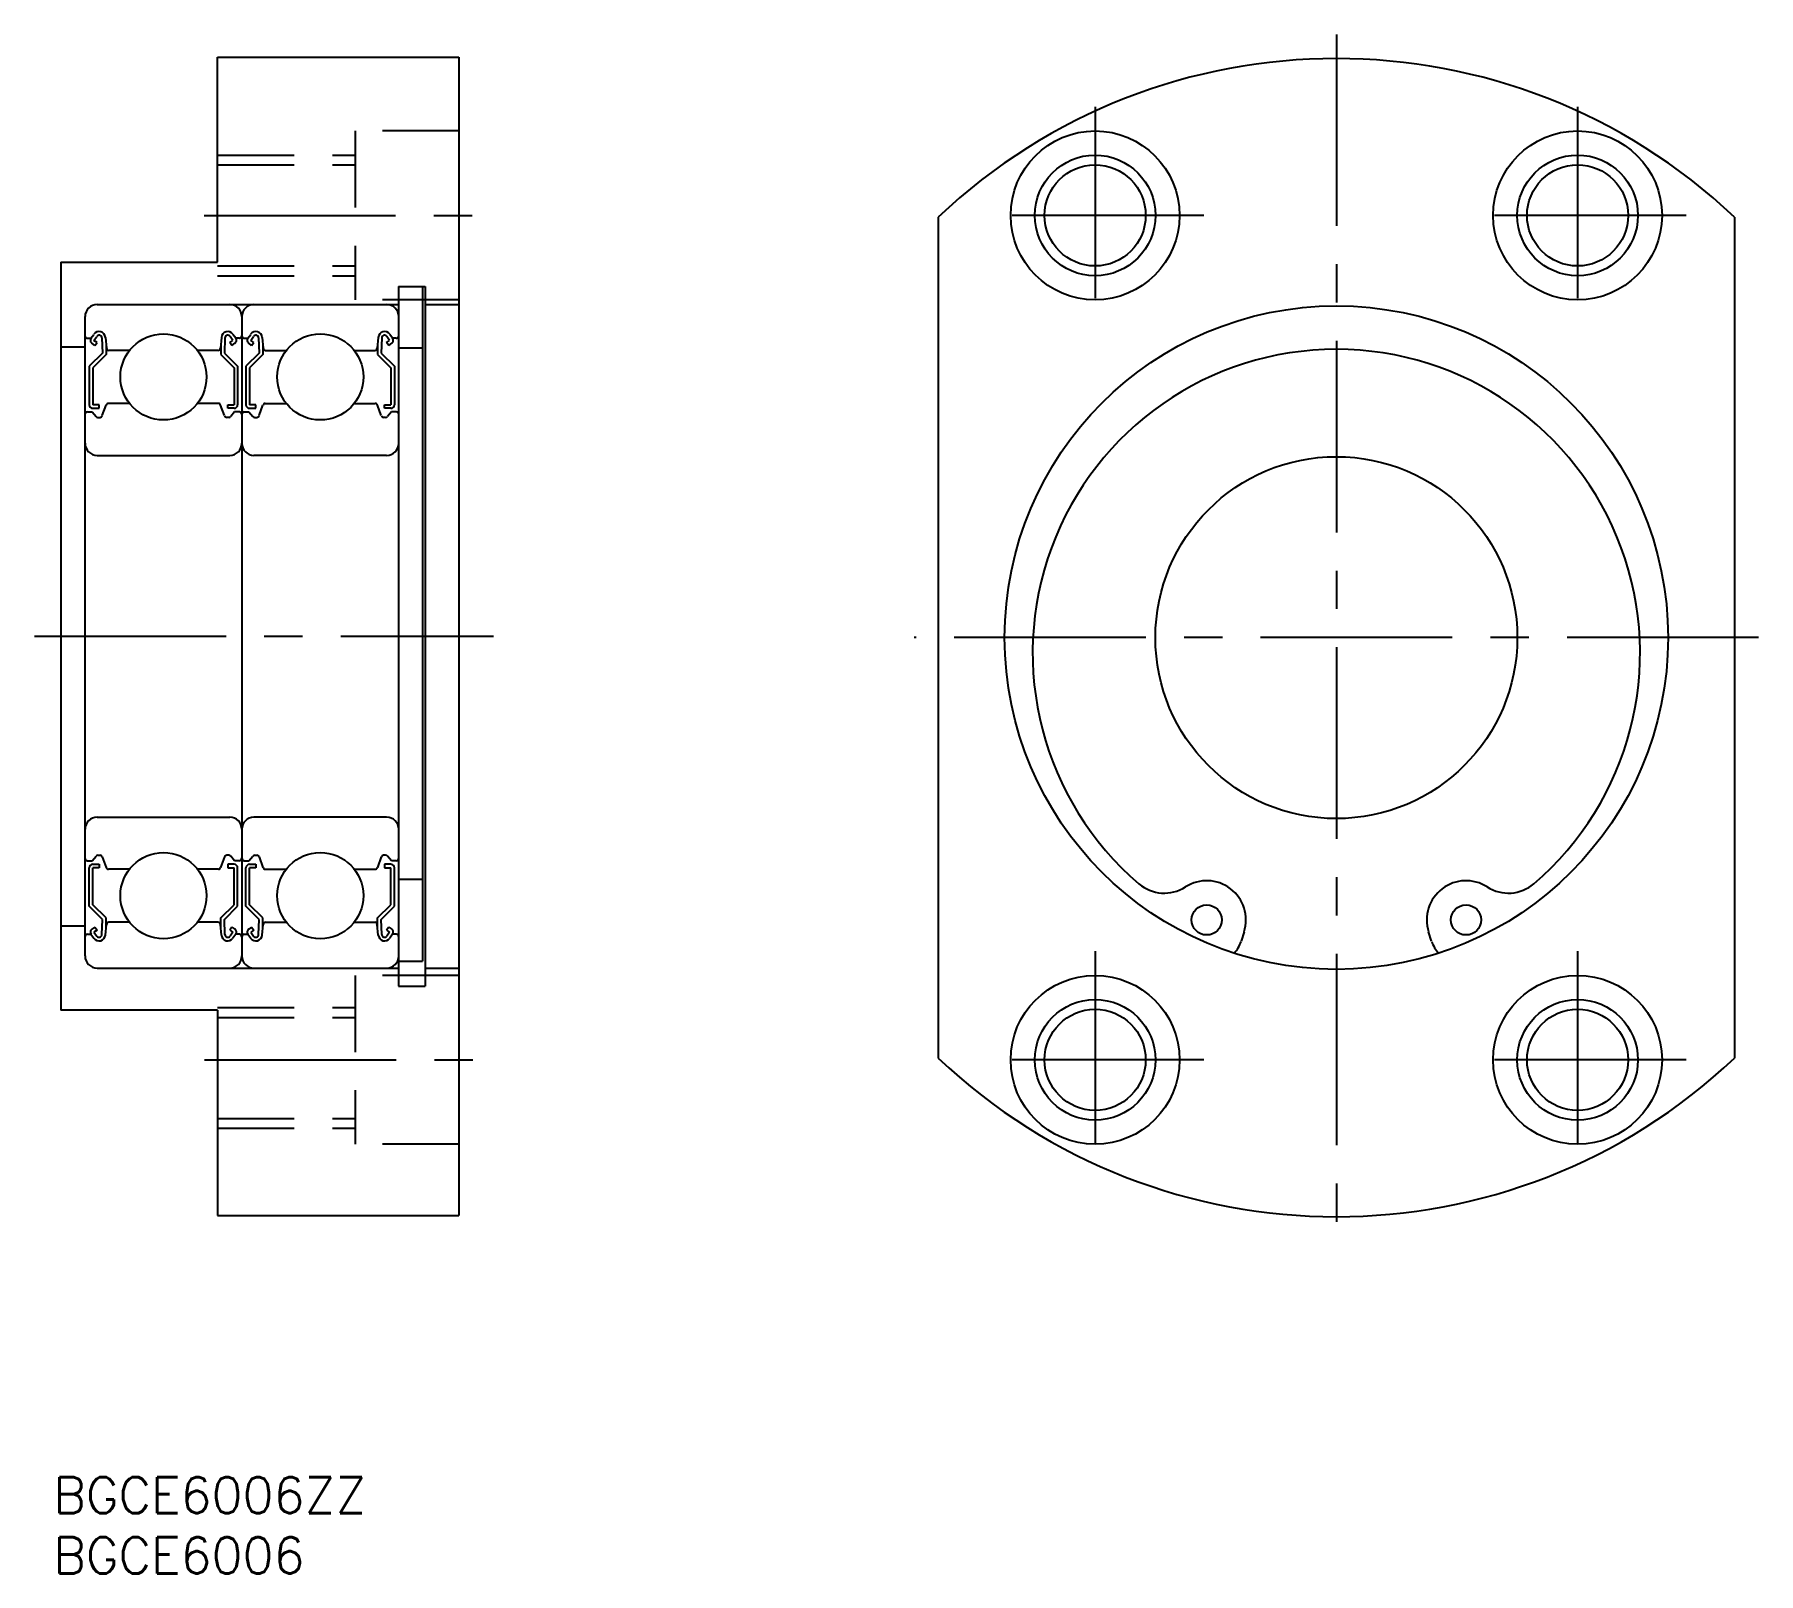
# Model space of a CAD drawing. Extents: x -2 to 141, y -8 to 120.
import ezdxf

# ---------------------------------------------------------------- set-up
doc = ezdxf.new("R2010")
doc.units = 0
doc.header["$LTSCALE"] = 0.5
doc.linetypes.add('CENTER', pattern=[50.8, 31.75, -6.35, 6.35, -6.35])
doc.linetypes.add('DASHED', pattern=[19.05, 12.7, -6.35])
for name, color, linetype in [('MSM_CENTER', 1, 'CENTER'), ('MSM_CONTINUOUS', 7, 'CONTINUOUS'), ('MSM_DASHED', 4, 'DASHED'), ('MSM_NARROW', 5, 'CONTINUOUS'), ('MSM_PART_NUMBER', 7, 'CONTINUOUS')]:
    doc.layers.add(name, color=color, linetype=linetype)
doc.styles.get("Standard").update_dxf_attribs({"font": 'txt.shx', "height": 3, "bigfont": 'bigfont.shx'})

# ---------------------------------------------------------------- blocks, each defined once
blk = doc.blocks.new('*U10')
at = {"layer": 'MSM_PART_NUMBER'}
blk.add_text('BGCE6006ZZ', height=3, dxfattribs=at).set_placement((0, -3))
blk = doc.blocks.new('*U11')
at = {"layer": 'MSM_PART_NUMBER'}
blk.add_text('BGCE6006', height=3, dxfattribs=at).set_placement((0, -8))

msp = doc.modelspace()

# ---------------------------------------------------------------- linework, layer by layer
at = {"layer": 'MSM_CENTER'}
for p, q in [((106.37, 119.58), (106.37, 19.58)), ((86.37, 113.58), (86.37, 95.58)), ((126.37, 113.58), (126.37, 95.58)), ((12.49, 104.58), (35.68, 104.58)), ((95.37, 104.58), (77.37, 104.58)), ((135.37, 104.58), (117.37, 104.58)), ((-1.56, 69.69), (36.5, 69.69)), ((141.37, 69.58), (71.37, 69.58)), ((86.37, 43.58), (86.37, 25.58)), ((126.37, 43.58), (126.37, 25.58)), ((12.54, 34.58), (35.98, 34.58)), ((95.37, 34.58), (77.37, 34.58)), ((135.37, 34.58), (117.37, 34.58))]:
    msp.add_line(p, q, dxfattribs=at)
at = {"layer": 'MSM_CONTINUOUS'}
for p, q in [((13.62, 100.69), (13.62, 117.69)), ((13.62, 117.69), (33.63, 117.69)), ((33.63, 117.69), (33.63, 21.69)), ((73.37, 104.43), (73.37, 34.72)), ((139.37, 104.43), (139.37, 34.72)), ((0.62, 100.69), (0.62, 38.69)), ((0.62, 100.69), (13.62, 100.69)), ((28.62, 98.69), (28.62, 40.69)), ((28.62, 98.69), (30.83, 98.69)), ((30.63, 42.77), (30.63, 98.69)), ((30.83, 98.69), (30.83, 40.69)), ((2.62, 96.19), (2.62, 43.19)), ((3.63, 97.19), (28.62, 97.19)), ((15.63, 96.19), (15.63, 43.19)), ((30.83, 97.19), (33.63, 97.19)), ((2.82, 94.39), (3.13, 94.39)), ((3.12, 94.39), (3.36, 94.72)), ((3.37, 94.22), (3.6, 94.55)), ((4.02, 94.43), (4.07, 93.17)), ((4.32, 94.47), (4.4, 93.58)), ((13.93, 94.47), (13.85, 93.58)), ((14.23, 94.43), (14.18, 93.17)), ((14.88, 94.22), (14.65, 94.55)), ((15.13, 94.39), (14.89, 94.72)), ((15.42, 94.39), (15.12, 94.39)), ((15.83, 94.39), (16.13, 94.39)), ((16.12, 94.39), (16.36, 94.72)), ((16.37, 94.22), (16.6, 94.55)), ((17.02, 94.43), (17.07, 93.17)), ((17.32, 94.47), (17.4, 93.58)), ((26.93, 94.47), (26.85, 93.58)), ((27.23, 94.43), (27.18, 93.17)), ((27.88, 94.22), (27.65, 94.55)), ((28.13, 94.39), (27.89, 94.72)), ((28.43, 94.39), (28.12, 94.39)), ((0.62, 93.69), (2.62, 93.69)), ((4.07, 93.17), (2.97, 92.07)), ((3.44, 93.8), (3.2, 93.98)), ((4.37, 93.04), (3.27, 91.94)), ((3.62, 94.05), (3.37, 94.22)), ((3.44, 93.8), (3.62, 94.05)), ((4.37, 93.92), (4.37, 93.04)), ((6.31, 93.39), (4.6, 93.39)), ((13.65, 93.39), (11.94, 93.39)), ((13.88, 93.92), (13.88, 93.04)), ((13.88, 93.04), (14.98, 91.94)), ((14.18, 93.17), (15.28, 92.07)), ((14.63, 94.05), (14.88, 94.22)), ((14.81, 93.8), (14.63, 94.05)), ((14.81, 93.8), (15.05, 93.98)), ((17.07, 93.17), (15.97, 92.07)), ((16.44, 93.8), (16.2, 93.98)), ((17.37, 93.04), (16.27, 91.94)), ((16.62, 94.05), (16.37, 94.22)), ((16.44, 93.8), (16.62, 94.05)), ((17.37, 93.92), (17.37, 93.04)), ((17.6, 93.39), (19.31, 93.39)), ((24.94, 93.39), (26.65, 93.39)), ((26.88, 93.92), (26.88, 93.04)), ((26.88, 93.04), (27.98, 91.94)), ((27.18, 93.17), (28.28, 92.07)), ((27.63, 94.05), (27.88, 94.22)), ((27.81, 93.8), (27.63, 94.05)), ((27.81, 93.8), (28.05, 93.98)), ((28.61, 93.59), (30.61, 93.59)), ((2.97, 92.07), (2.97, 88.89)), ((3.27, 91.94), (3.27, 88.89)), ((14.98, 91.94), (14.98, 88.89)), ((15.28, 92.07), (15.28, 88.89)), ((15.97, 92.07), (15.97, 88.89)), ((16.27, 91.94), (16.27, 88.89)), ((27.98, 91.94), (27.98, 88.89)), ((28.28, 92.07), (28.28, 88.89)), ((3.79, 88.89), (3.27, 88.89)), ((3.79, 88.59), (3.79, 88.89)), ((4.06, 87.98), (4.38, 88.86)), ((6.31, 88.99), (4.57, 88.99)), ((13.68, 88.99), (11.94, 88.99)), ((14.19, 87.98), (13.87, 88.86)), ((14.46, 88.59), (14.46, 88.89)), ((14.46, 88.89), (14.98, 88.89)), ((16.79, 88.89), (16.27, 88.89)), ((16.79, 88.59), (16.79, 88.89)), ((17.06, 87.98), (17.38, 88.86)), ((17.57, 88.99), (19.31, 88.99)), ((24.94, 88.99), (26.68, 88.99)), ((27.19, 87.98), (26.87, 88.86)), ((27.46, 88.89), (27.98, 88.89)), ((27.46, 88.59), (27.46, 88.89)), ((2.82, 88.29), (3.22, 88.29)), ((3.22, 88.29), (3.54, 87.92)), ((3.27, 88.59), (3.79, 88.59)), ((3.7, 87.84), (3.87, 87.84)), ((14.55, 87.84), (14.38, 87.84)), ((14.98, 88.59), (14.46, 88.59)), ((15.03, 88.29), (14.71, 87.92)), ((15.42, 88.29), (15.03, 88.29)), ((15.83, 88.29), (16.22, 88.29)), ((16.22, 88.29), (16.54, 87.92)), ((16.27, 88.59), (16.79, 88.59)), ((16.7, 87.84), (16.87, 87.84)), ((27.55, 87.84), (27.38, 87.84)), ((27.98, 88.59), (27.46, 88.59)), ((28.03, 88.29), (27.71, 87.92)), ((28.43, 88.29), (28.03, 88.29)), ((3.63, 84.69), (14.63, 84.69)), ((27.63, 84.69), (16.63, 84.69)), ((3.63, 54.69), (14.63, 54.69)), ((27.63, 54.69), (16.63, 54.69)), ((3.22, 51.09), (3.54, 51.47)), ((3.7, 51.54), (3.87, 51.54)), ((14.55, 51.54), (14.38, 51.54)), ((15.03, 51.09), (14.71, 51.47)), ((16.22, 51.09), (16.54, 51.47)), ((16.7, 51.54), (16.87, 51.54)), ((27.55, 51.54), (27.38, 51.54)), ((28.03, 51.09), (27.71, 51.47)), ((2.82, 51.09), (3.22, 51.09)), ((2.97, 47.32), (2.97, 50.49)), ((3.27, 50.79), (3.79, 50.79)), ((3.27, 47.44), (3.27, 50.49)), ((3.79, 50.49), (3.27, 50.49)), ((3.79, 50.79), (3.79, 50.49)), ((4.06, 51.41), (4.38, 50.53)), ((6.31, 50.39), (4.57, 50.39)), ((13.68, 50.39), (11.94, 50.39)), ((14.19, 51.41), (13.87, 50.53)), ((14.46, 50.79), (14.46, 50.49)), ((14.98, 50.79), (14.46, 50.79)), ((14.46, 50.49), (14.98, 50.49)), ((14.98, 47.44), (14.98, 50.49)), ((15.42, 51.09), (15.03, 51.09)), ((15.28, 47.32), (15.28, 50.49)), ((15.83, 51.09), (16.22, 51.09)), ((15.97, 47.32), (15.97, 50.49)), ((16.27, 50.79), (16.79, 50.79)), ((16.27, 47.44), (16.27, 50.49)), ((16.79, 50.49), (16.27, 50.49)), ((16.79, 50.79), (16.79, 50.49)), ((17.06, 51.41), (17.38, 50.53)), ((17.57, 50.39), (19.31, 50.39)), ((24.94, 50.39), (26.68, 50.39)), ((27.19, 51.41), (26.87, 50.53)), ((27.98, 50.79), (27.46, 50.79)), ((27.46, 50.79), (27.46, 50.49)), ((27.46, 50.49), (27.98, 50.49)), ((27.98, 47.44), (27.98, 50.49)), ((28.43, 51.09), (28.03, 51.09)), ((28.28, 47.32), (28.28, 50.49)), ((28.61, 49.55), (30.61, 49.55)), ((4.07, 46.22), (2.97, 47.32)), ((4.37, 46.34), (3.27, 47.44)), ((13.88, 46.34), (14.98, 47.44)), ((14.18, 46.22), (15.28, 47.32)), ((17.07, 46.22), (15.97, 47.32)), ((17.37, 46.34), (16.27, 47.44)), ((26.88, 46.34), (27.98, 47.44)), ((27.18, 46.22), (28.28, 47.32)), ((4.02, 44.96), (4.07, 46.22)), ((4.32, 44.92), (4.4, 45.81)), ((4.37, 45.47), (4.37, 46.34)), ((6.31, 45.99), (4.6, 45.99)), ((13.65, 45.99), (11.94, 45.99)), ((13.93, 44.92), (13.85, 45.81)), ((13.88, 45.47), (13.88, 46.34)), ((14.23, 44.96), (14.18, 46.22)), ((17.02, 44.96), (17.07, 46.22)), ((17.32, 44.92), (17.4, 45.81)), ((17.37, 45.47), (17.37, 46.34)), ((17.6, 45.99), (19.31, 45.99)), ((24.94, 45.99), (26.65, 45.99)), ((26.93, 44.92), (26.85, 45.81)), ((26.88, 45.47), (26.88, 46.34)), ((27.23, 44.96), (27.18, 46.22)), ((0.62, 45.69), (2.62, 45.69)), ((2.82, 44.99), (3.13, 44.99)), ((3.12, 44.99), (3.36, 44.66)), ((3.44, 45.58), (3.2, 45.41)), ((3.62, 45.34), (3.37, 45.17)), ((3.37, 45.17), (3.6, 44.84)), ((3.44, 45.58), (3.62, 45.34)), ((14.81, 45.58), (14.63, 45.34)), ((14.63, 45.34), (14.88, 45.17)), ((14.88, 45.17), (14.65, 44.84)), ((14.81, 45.58), (15.05, 45.41)), ((15.13, 44.99), (14.89, 44.66)), ((15.42, 44.99), (15.12, 44.99)), ((15.83, 44.99), (16.13, 44.99)), ((16.12, 44.99), (16.36, 44.66)), ((16.44, 45.58), (16.2, 45.41)), ((16.62, 45.34), (16.37, 45.17)), ((16.37, 45.17), (16.6, 44.84)), ((16.44, 45.58), (16.62, 45.34)), ((27.81, 45.58), (27.63, 45.34)), ((27.63, 45.34), (27.88, 45.17)), ((27.88, 45.17), (27.65, 44.84)), ((27.81, 45.58), (28.05, 45.41)), ((28.13, 44.99), (27.89, 44.66)), ((28.43, 44.99), (28.12, 44.99)), ((98.72, 45.2), (98.47, 44.41)), ((114.27, 44.41), (114.02, 45.2)), ((3.63, 42.19), (28.62, 42.19)), ((28.61, 42.77), (30.61, 42.77)), ((30.83, 42.19), (33.63, 42.19)), ((28.62, 40.69), (30.83, 40.69)), ((13.62, 38.69), (0.62, 38.69)), ((13.62, 38.69), (13.62, 21.69)), ((13.62, 21.69), (33.63, 21.69))]:
    msp.add_line(p, q, dxfattribs=at)
for centre, radius in [((86.37, 104.58), 7), ((126.37, 104.58), 7), ((86.37, 104.58), 4.19), ((126.37, 104.58), 4.19), ((106.37, 69.58), 27.5), ((9.13, 91.19), 3.57), ((22.13, 91.19), 3.57), ((106.37, 69.58), 15), ((9.13, 48.19), 3.57), ((22.13, 48.19), 3.57), ((95.62, 46.18), 1.25), ((117.12, 46.18), 1.25), ((86.37, 34.58), 7), ((126.37, 34.58), 7), ((86.37, 34.58), 4.19), ((126.37, 34.58), 4.19)]:
    msp.add_circle(centre, radius, dxfattribs=at)
for centre, radius, start, end in [((106.37, 69.58), 48, 46.5675, 133.4325), ((3.63, 96.19), 1, 90, 180), ((14.63, 96.19), 1, 0, 90), ((16.63, 96.19), 1, 90, 180), ((27.63, 96.19), 1, 0, 90), ((2.82, 94.59), 0.2, 180, 270), ((3.37, 94.22), 0.3, 144.9356, 235.0377), ((3.79, 94.42), 0.53, 5.0651, 144.9356), ((3.79, 94.42), 0.23, 2.1311, 144.9356), ((14.46, 94.42), 0.53, 35.0644, 174.9349), ((14.46, 94.42), 0.23, 35.0644, 177.8689), ((14.88, 94.22), 0.3, 304.9623, 35.0644), ((15.42, 94.59), 0.2, 270, 0), ((15.83, 94.59), 0.2, 180, 270), ((16.37, 94.22), 0.3, 144.9356, 235.0377), ((16.79, 94.42), 0.53, 5.0651, 144.9356), ((16.79, 94.42), 0.23, 2.1311, 144.9356), ((27.46, 94.42), 0.53, 35.0644, 174.9349), ((27.46, 94.42), 0.23, 35.0644, 177.8689), ((27.88, 94.22), 0.3, 304.9623, 35.0644), ((28.43, 94.59), 0.2, 270, 0), ((4.6, 93.59), 0.2, 185.0651, 270), ((13.65, 93.59), 0.2, 270, 354.9349), ((17.6, 93.59), 0.2, 185.0651, 270), ((26.65, 93.59), 0.2, 270, 354.9349), ((106.37, 68.3), 25.18, 310.5744, 229.4256), ((3.27, 88.89), 0.3, 180, 270), ((4.57, 88.79), 0.2, 90, 159.9703), ((13.68, 88.79), 0.2, 20.0297, 90), ((14.98, 88.89), 0.3, 270, 0), ((16.27, 88.89), 0.3, 180, 270), ((17.57, 88.79), 0.2, 90, 159.9703), ((26.68, 88.79), 0.2, 20.0297, 90), ((27.98, 88.89), 0.3, 270, 0), ((2.82, 88.09), 0.2, 90, 180), ((3.7, 88.04), 0.2, 219.9991, 270), ((3.87, 88.04), 0.2, 270, 339.9703), ((14.38, 88.04), 0.2, 200.0297, 270), ((14.55, 88.04), 0.2, 270, 320.0009), ((15.42, 88.09), 0.2, 0, 90), ((15.83, 88.09), 0.2, 90, 180), ((16.7, 88.04), 0.2, 219.9991, 270), ((16.87, 88.04), 0.2, 270, 339.9703), ((27.38, 88.04), 0.2, 200.0297, 270), ((27.55, 88.04), 0.2, 270, 320.0009), ((28.43, 88.09), 0.2, 0, 90), ((3.63, 85.69), 1, 180, 270), ((14.63, 85.69), 1, 270, 0), ((16.63, 85.69), 1, 180, 270), ((27.63, 85.69), 1, 270, 0), ((3.63, 53.69), 1, 90, 180), ((14.63, 53.69), 1, 0, 90), ((16.63, 53.69), 1, 90, 180), ((27.63, 53.69), 1, 0, 90), ((3.7, 51.34), 0.2, 90, 140.0009), ((3.87, 51.34), 0.2, 20.0297, 90), ((14.38, 51.34), 0.2, 90, 159.9703), ((14.55, 51.34), 0.2, 39.9991, 90), ((16.7, 51.34), 0.2, 90, 140.0009), ((16.87, 51.34), 0.2, 20.0297, 90), ((27.38, 51.34), 0.2, 90, 159.9703), ((27.55, 51.34), 0.2, 39.9991, 90), ((2.82, 51.29), 0.2, 180, 270), ((3.27, 50.49), 0.3, 90, 180), ((4.57, 50.59), 0.2, 200.0297, 270), ((13.68, 50.59), 0.2, 270, 339.9703), ((14.98, 50.49), 0.3, 0, 90), ((15.42, 51.29), 0.2, 270, 0), ((15.83, 51.29), 0.2, 180, 270), ((16.27, 50.49), 0.3, 90, 180), ((17.57, 50.59), 0.2, 200.0297, 270), ((26.68, 50.59), 0.2, 270, 339.9703), ((27.98, 50.49), 0.3, 0, 90), ((28.43, 51.29), 0.2, 270, 0), ((92.11, 51.65), 3.25, 229.4256, 302.6918), ((95.62, 46.18), 3.25, 342.5755, 122.6918), ((117.12, 46.18), 3.25, 57.3082, 197.4245), ((120.63, 51.65), 3.25, 237.3082, 310.5744), ((4.6, 45.79), 0.2, 90, 174.9349), ((13.65, 45.79), 0.2, 5.0651, 90), ((17.6, 45.79), 0.2, 90, 174.9349), ((26.65, 45.79), 0.2, 5.0651, 90), ((2.82, 44.79), 0.2, 90, 180), ((3.37, 45.17), 0.3, 124.9623, 215.0644), ((3.79, 44.97), 0.53, 215.0644, 354.9349), ((3.79, 44.97), 0.23, 215.0644, 357.8689), ((14.46, 44.97), 0.53, 185.0651, 324.9356), ((14.46, 44.97), 0.23, 182.1311, 324.9356), ((14.88, 45.17), 0.3, 324.9356, 55.0377), ((15.42, 44.79), 0.2, 0, 90), ((15.83, 44.79), 0.2, 90, 180), ((16.37, 45.17), 0.3, 124.9623, 215.0644), ((16.79, 44.97), 0.53, 215.0644, 354.9349), ((16.79, 44.97), 0.23, 215.0644, 357.8689), ((27.46, 44.97), 0.53, 185.0651, 324.9356), ((27.46, 44.97), 0.23, 182.1311, 324.9356), ((27.88, 45.17), 0.3, 324.9356, 55.0377), ((28.43, 44.79), 0.2, 0, 90), ((96.09, 45.15), 2.5, 316.0388, 342.5755), ((116.66, 45.15), 2.5, 197.4245, 223.9612), ((3.63, 43.19), 1, 180, 270), ((14.63, 43.19), 1, 270, 0), ((16.63, 43.19), 1, 180, 270), ((27.63, 43.19), 1, 270, 0), ((106.37, 69.58), 48, 226.5675, 313.4325)]:
    msp.add_arc(centre, radius, start, end, dxfattribs=at)
at = {"layer": 'MSM_DASHED'}
for p, q in [((25.02, 111.58), (25.02, 97.58)), ((33.63, 111.58), (25.02, 111.58)), ((13.62, 109.58), (25.02, 109.58)), ((13.62, 108.76), (25.02, 108.76)), ((13.62, 100.39), (25.02, 100.39)), ((13.62, 99.58), (25.02, 99.58)), ((33.63, 97.58), (25.02, 97.58)), ((33.63, 41.58), (25.02, 41.58)), ((25.02, 41.58), (25.02, 27.58)), ((13.62, 38.92), (25.02, 38.92)), ((13.62, 38.1), (25.02, 38.1)), ((13.62, 29.73), (25.02, 29.73)), ((13.62, 28.92), (25.02, 28.92)), ((33.63, 27.58), (25.02, 27.58))]:
    msp.add_line(p, q, dxfattribs=at)
at = {"layer": 'MSM_NARROW'}
for centre in [(86.37, 104.58), (126.37, 104.58), (86.37, 34.58), (126.37, 34.58)]:
    msp.add_circle(centre, 5, dxfattribs=at)

# ---------------------------------------------------------------- block references
at = {"layer": 'MSM_CONTINUOUS'}
for name in ['*U10', '*U11']:
    msp.add_blockref(name, (0, 0), dxfattribs=at)

doc.saveas('drawing.dxf')
